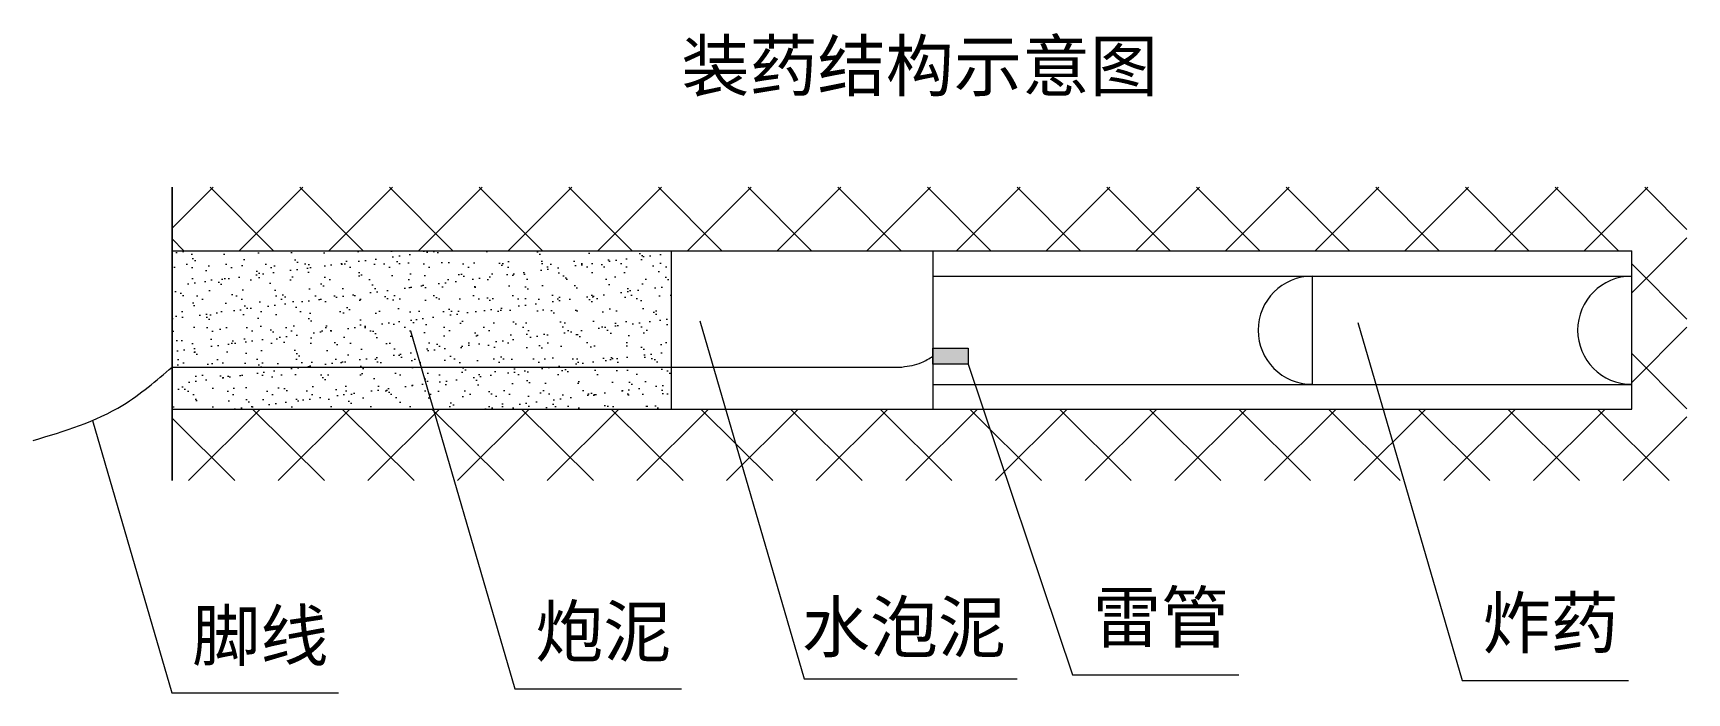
# Model space of a CAD drawing. Header units: millimetres. Extents: x 2231 to 4616, y 839 to 1791.
import ezdxf

# ---------------------------------------------------------------- set-up
doc = ezdxf.new("R2010")
doc.units = ezdxf.units.MM
doc.layers.add('15104尾巷图', color=7, linetype='Continuous', lineweight=13)
doc.styles.add('样式 2', font='', dxfattribs={"height": 5})
doc.styles.get('样式 2').set_extended_font_data('SimSun')

msp = doc.modelspace()

# ---------------------------------------------------------------- hatches: boundary and pattern name
at = {"lineweight": 0}
h = msp.add_hatch(dxfattribs=at)
h.set_pattern_fill('ANSI37', color=256, scale=28.8, style=0)
h.set_pattern_definition([(45, (-1157020.95, 680538.67), (-64.657844, 64.657844), []), (135, (-1157020.95, 680538.67), (-64.657844, -64.657844), [])])
h.paths.add_polyline_path([(4616, 1568.9), (2431.2, 1568.9), (2431.2, 1477.3), (4536.3, 1477.3), (4536.3, 1248.9), (2431.2, 1248.9), (2431.2, 1145.5), (4616, 1145.5)])
h = msp.add_hatch(dxfattribs=at)
h.set_pattern_fill('AR-SAND', color=256, scale=0.72, style=0)
h.set_pattern_definition([(37.5, (-1157020.95, 680538.67), (-1.15202253, 35.2377531), [0, -27.79776, 0, -31.0896, 0, -29.718]), (7.5, (-1157020.95, 680538.67), (32.3656764, 51.6114072), [0, -14.99616, 0, -25.05456, 0, -9.6012]), (327.5, (-1157043.444, 680538.67), (56.95145066, 0.1034773), [0, -9.144, 0, -32.9184, 0, -42.9768]), (317.5, (-1157043.444, 680538.67), (54.9760646, 16.0509113), [0, -4.572, 0, -21.57984, 0, -24.6888])])
h.paths.add_polyline_path([(3151.2, 1309.5), (3151.2, 1477.3), (2431.2, 1477.3), (2431.2, 1309.5)])
h.paths.add_polyline_path([(2790.3, 1309.5), (2808, 1248.9), (3151.2, 1248.9), (3151.2, 1309.5)])
h.paths.add_polyline_path([(2431.2, 1309.5), (2431.2, 1248.9), (2808, 1248.9), (2790.3, 1309.5)])
msp.add_hatch(color=256, dxfattribs=at).paths.add_polyline_path([(3579.3, 1313.8), (3579.3, 1336.6), (3528.3, 1336.6), (3528.3, 1313.8)])

# ---------------------------------------------------------------- linework, layer by layer
for p, q in [((2431.2, 1568.9), (2431.2, 1145.5)), ((2431.2, 1145.5), (2431.2, 1568.9)), ((2431.2, 1477.3), (4536.3, 1477.3)), ((3151.2, 1477.3), (3151.2, 1248.9)), ((3528.3, 1477.3), (3528.3, 1248.9)), ((3528.3, 1477.3), (3528.3, 1248.9)), ((4536.3, 1248.9), (4536.3, 1477.3)), ((3528.3, 1440.6), (4536.3, 1440.6)), ((4075.5, 1440.6), (4075.5, 1284.5)), ((2431.2, 1309.5), (3483.9, 1309.5)), ((3528.3, 1284.5), (4536.3, 1284.5)), ((2431.2, 1248.9), (4536.3, 1248.9))]:
    msp.add_line(p, q, dxfattribs=at)
for points in [[(2775.1, 1361.6), (2925.6, 845.3), (3165.7, 845.3)], [(3192.2, 1376), (3342.6, 859.7), (3650, 859.7)], [(4141.4, 1373.6), (4291.8, 857.3), (4531.9, 857.3)], [(3579.3, 1313.8), (3729.8, 865.5), (3969.9, 865.5)], [(2316.2, 1232.5), (2430.9, 839.1), (2671, 839.1)]]:
    msp.add_lwpolyline(points, dxfattribs=at)
msp.add_lwpolyline([(3528.3, 1336.6), (3579.3, 1336.6), (3579.3, 1313.8), (3528.3, 1313.8)], close=True, dxfattribs=at)
for centre in [(4075.5, 1362.6), (4536.3, 1362.6)]:
    msp.add_arc(centre, 78, 90, 270, dxfattribs=at)
for points in [[(3483.9, 1309.5), (3512.2, 1316.1), (3528.3, 1325.2)], [(2230.7, 1203.4), (2360.2, 1254.6), (2431.2, 1309.5)]]:
    msp.add_spline(points, degree=3, dxfattribs=at)

# ---------------------------------------------------------------- texts
at = {"layer": '15104尾巷图', "char_height": 72, "attachment_point": 1, "style": '样式 2'}
for s, insert, width in [('装药结构示意图', (3165.8, 1780.1), 1073.358), ('水泡泥', (3339.4, 970.4), 553.053), ('雷管', (3759.2, 984.3), 553.053), ('炸药', (4321.2, 976.1), 553.053), ('脚线', (2460.3, 957.9), 553.053), ('炮泥', (2955, 964.1), 553.053)]:
    msp.add_mtext(s, dxfattribs=dict(at, insert=insert, width=width))

doc.saveas('drawing.dxf')
